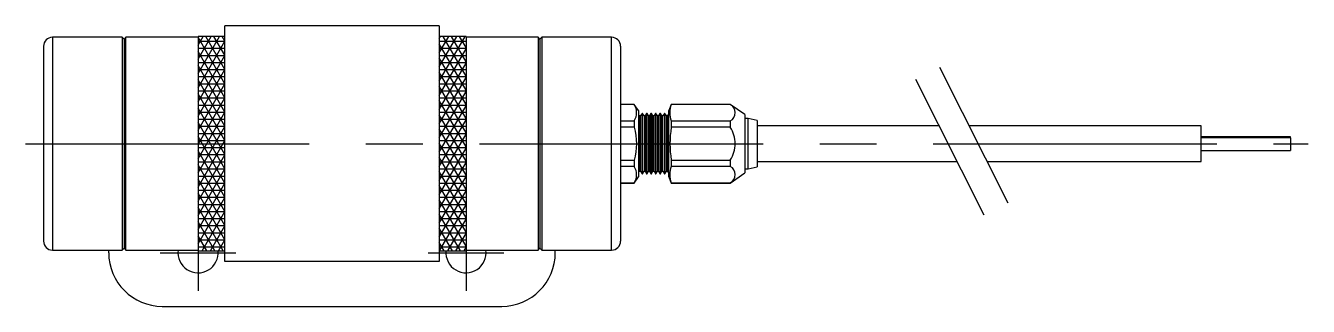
# Model space of a CAD drawing. Extents: x -48 to 188, y -81 to 75.
# Drawn here: x 44.5 to 188.1, y 43.3 to 74.7 of the extents above; entities that cross this region are included whole.
import ezdxf

# ---------------------------------------------------------------- set-up
doc = ezdxf.new("R2010")
doc.units = 0
doc.linetypes.add('CENTER', pattern=[50.8, 31.75, -6.35, 6.35, -6.35])
doc.layers.get('0').update_dxf_attribs({"linetype": 'CONTINUOUS'})
doc.layers.add('CENTER', color=1, linetype='CENTER')

msp = doc.modelspace()

# ---------------------------------------------------------------- linework, layer by layer
at = {"color": 7, "linetype": 'CONTINUOUS'}
for p, q in [((47.54, 73.35), (47.54, 49.55)), ((55.36, 73.35), (47.54, 73.35)), ((55.36, 73.35), (55.36, 49.55)), ((55.56, 73.15), (55.36, 73.35)), ((55.76, 73.35), (55.56, 73.15)), ((63.84, 73.35), (55.76, 73.35)), ((55.76, 49.55), (55.76, 73.35)), ((63.84, 73.45), (63.84, 49.45)), ((63.84, 69.3), (66.24, 73.45)), ((63.84, 72.47), (64.41, 73.45)), ((63.84, 70.89), (65.32, 73.45)), ((66.84, 73.45), (63.84, 73.45)), ((66.84, 68.16), (63.84, 73.36)), ((66.84, 69.75), (64.7, 73.45)), ((66.84, 71.34), (65.62, 73.45)), ((66.84, 72.92), (66.54, 73.45)), ((90.84, 74.65), (66.84, 74.65)), ((66.84, 48.25), (66.84, 74.65)), ((90.84, 74.65), (90.84, 48.25)), ((90.84, 68.44), (93.74, 73.45)), ((90.84, 70.03), (92.82, 73.45)), ((90.84, 71.61), (91.9, 73.45)), ((90.84, 73.2), (90.99, 73.45)), ((93.84, 73.45), (90.84, 73.45)), ((93.84, 69.02), (91.28, 73.45)), ((93.84, 70.61), (92.2, 73.45)), ((93.84, 72.2), (93.12, 73.45)), ((93.84, 73.45), (93.84, 49.45)), ((101.93, 73.35), (93.84, 73.35)), ((101.93, 73.35), (101.93, 49.55)), ((102.12, 73.15), (101.93, 73.35)), ((102.32, 73.35), (102.12, 73.15)), ((102.32, 73.35), (102.32, 49.55)), ((110.14, 73.35), (102.32, 73.35)), ((110.14, 49.55), (110.14, 73.35)), ((46.54, 72.35), (46.54, 50.55)), ((55.56, 73.15), (55.56, 49.75)), ((63.84, 72.92), (66.84, 72.92)), ((63.84, 67.71), (66.84, 72.91)), ((63.84, 72.12), (66.84, 72.12)), ((90.84, 72.92), (93.84, 72.92)), ((93.84, 67.43), (90.84, 72.63)), ((90.84, 72.12), (93.84, 72.12)), ((90.84, 66.85), (93.84, 72.05)), ((102.12, 73.15), (102.12, 49.75)), ((111.14, 72.35), (111.14, 50.55)), ((66.84, 66.57), (63.84, 71.77)), ((63.84, 71.33), (66.84, 71.33)), ((63.84, 66.12), (66.84, 71.32)), ((63.84, 70.53), (66.84, 70.53)), ((90.84, 71.33), (93.84, 71.33)), ((93.84, 65.85), (90.84, 71.04)), ((90.84, 70.53), (93.84, 70.53)), ((90.84, 65.26), (93.84, 70.46)), ((66.84, 64.99), (63.84, 70.18)), ((63.84, 69.74), (66.84, 69.74)), ((63.84, 64.54), (66.84, 69.73)), ((63.84, 68.95), (66.84, 68.95)), ((90.84, 69.74), (93.84, 69.74)), ((93.84, 64.26), (90.84, 69.46)), ((90.84, 68.95), (93.84, 68.95)), ((66.84, 63.4), (63.84, 68.6)), ((63.84, 68.15), (66.84, 68.15)), ((63.84, 62.95), (66.84, 68.14)), ((90.84, 63.68), (93.84, 68.87)), ((90.84, 68.15), (93.84, 68.15)), ((93.84, 62.67), (90.84, 67.87)), ((63.84, 67.36), (66.84, 67.36)), ((66.84, 61.81), (63.84, 67.01)), ((63.84, 66.57), (66.84, 66.57)), ((63.84, 61.36), (66.84, 66.56)), ((90.84, 67.36), (93.84, 67.36)), ((90.84, 62.09), (93.84, 67.29)), ((90.84, 66.57), (93.84, 66.57)), ((93.84, 61.08), (90.84, 66.28)), ((63.84, 65.77), (66.84, 65.77)), ((66.84, 60.22), (63.84, 65.42)), ((63.84, 64.98), (66.84, 64.98)), ((63.84, 59.77), (66.84, 64.97)), ((90.84, 65.77), (93.84, 65.77)), ((90.84, 60.5), (93.84, 65.7)), ((90.84, 64.98), (93.84, 64.98)), ((93.84, 59.5), (90.84, 64.69)), ((112.68, 65.85), (111.14, 65.85)), ((112.68, 65.83), (111.14, 65.83)), ((112.68, 65.83), (112.68, 65.85)), ((113.14, 65.15), (112.68, 65.85)), ((113.14, 65.15), (113.14, 61.45)), ((113.55, 64.82), (113.39, 64.55)), ((113.55, 64.82), (113.55, 61.45)), ((113.77, 64.55), (113.61, 64.82)), ((113.61, 61.45), (113.61, 64.82)), ((114.05, 64.82), (113.89, 64.55)), ((114.05, 64.82), (114.05, 61.45)), ((114.27, 64.55), (114.11, 64.82)), ((114.11, 61.45), (114.11, 64.82)), ((114.55, 64.82), (114.39, 64.55)), ((114.55, 64.82), (114.55, 61.45)), ((114.77, 64.55), (114.61, 64.82)), ((114.61, 61.45), (114.61, 64.82)), ((115.05, 64.82), (114.89, 64.55)), ((115.05, 64.82), (115.05, 61.45)), ((115.27, 64.55), (115.11, 64.82)), ((115.11, 61.45), (115.11, 64.82)), ((115.55, 64.82), (115.39, 64.55)), ((115.55, 64.82), (115.55, 61.45)), ((115.77, 64.55), (115.61, 64.82)), ((115.61, 61.45), (115.61, 64.82)), ((116.05, 64.82), (115.89, 64.55)), ((116.05, 64.82), (116.05, 61.45)), ((116.27, 64.55), (116.11, 64.82)), ((116.11, 61.45), (116.11, 64.82)), ((116.54, 64.81), (116.39, 64.55)), ((116.82, 65.85), (116.54, 65.15)), ((116.54, 61.45), (116.54, 65.15)), ((123.43, 65.85), (116.82, 65.85)), ((116.82, 65.85), (116.82, 65.83)), ((123.43, 65.83), (116.82, 65.83)), ((125.04, 64.7), (123.43, 65.85)), ((123.43, 65.85), (123.43, 65.83)), ((125.04, 64.7), (125.04, 61.45)), ((63.84, 64.18), (66.84, 64.18)), ((66.84, 58.64), (63.84, 63.83)), ((63.84, 63.39), (66.84, 63.39)), ((63.84, 58.19), (66.84, 63.38)), ((90.84, 64.18), (93.84, 64.18)), ((90.84, 58.91), (93.84, 64.11)), ((90.84, 63.39), (93.84, 63.39)), ((111.14, 64), (112.68, 64)), ((112.68, 63.29), (111.14, 63.29)), ((112.68, 64), (112.68, 63.29)), ((113.22, 64.47), (113.2, 64.44)), ((113.39, 64.55), (113.24, 64.55)), ((113.24, 64.55), (113.24, 61.45)), ((113.39, 64.55), (113.39, 61.45)), ((113.77, 64.55), (113.77, 61.45)), ((113.89, 64.55), (113.77, 64.55)), ((113.89, 64.55), (113.89, 61.45)), ((114.27, 64.55), (114.27, 61.45)), ((114.39, 64.55), (114.27, 64.55)), ((114.39, 64.55), (114.39, 61.45)), ((114.77, 61.45), (114.77, 64.55)), ((114.89, 64.55), (114.77, 64.55)), ((114.89, 61.45), (114.89, 64.55)), ((115.27, 61.45), (115.27, 64.55)), ((115.39, 64.55), (115.27, 64.55)), ((115.39, 61.45), (115.39, 64.55)), ((115.77, 61.45), (115.77, 64.55)), ((115.89, 64.55), (115.77, 64.55)), ((115.89, 61.45), (115.89, 64.55)), ((116.27, 61.45), (116.27, 64.55)), ((116.39, 64.55), (116.27, 64.55)), ((116.39, 61.45), (116.39, 64.55)), ((116.82, 64), (123.43, 64)), ((116.82, 64), (116.82, 63.29)), ((123.43, 63.29), (116.82, 63.29)), ((123.43, 64), (123.43, 63.29)), ((125.44, 64.25), (125.04, 64.25)), ((126.44, 64.05), (125.44, 64.25)), ((125.44, 61.45), (125.44, 64.25)), ((126.44, 64.05), (126.44, 61.45)), ((146.8, 63.45), (126.44, 63.45)), ((176.14, 63.45), (150.15, 63.45)), ((176.14, 61.32), (176.14, 63.45)), ((63.84, 62.6), (66.84, 62.6)), ((66.84, 57.05), (63.84, 62.25)), ((63.84, 61.8), (66.84, 61.8)), ((63.84, 56.6), (66.84, 61.79)), ((93.84, 57.91), (90.84, 63.11)), ((90.84, 62.6), (93.84, 62.6)), ((90.84, 57.33), (93.84, 62.52)), ((90.84, 61.8), (93.84, 61.8)), ((186.14, 62.2), (176.14, 62.2)), ((186.14, 62.1), (176.14, 62.1)), ((186.14, 62.1), (186.14, 62.2)), ((186.14, 62.1), (186.14, 61.35)), ((63.84, 61.01), (66.84, 61.01)), ((66.84, 55.46), (63.84, 60.66)), ((93.84, 56.32), (90.84, 61.52)), ((90.84, 61.01), (93.84, 61.01)), ((90.84, 55.74), (93.84, 60.94)), ((113.14, 61.45), (113.14, 57.75)), ((113.24, 61.45), (113.24, 58.36)), ((113.39, 61.45), (113.39, 58.36)), ((113.55, 61.45), (113.55, 58.09)), ((113.61, 58.09), (113.61, 61.45)), ((113.77, 61.45), (113.77, 58.36)), ((113.89, 61.45), (113.89, 58.36)), ((114.05, 61.45), (114.05, 58.09)), ((114.11, 58.09), (114.11, 61.45)), ((114.27, 61.45), (114.27, 58.36)), ((114.39, 61.45), (114.39, 58.36)), ((114.55, 61.45), (114.55, 58.09)), ((114.61, 58.09), (114.61, 61.45)), ((114.77, 58.36), (114.77, 61.45)), ((114.89, 58.36), (114.89, 61.45)), ((115.05, 61.45), (115.05, 58.09)), ((115.11, 58.09), (115.11, 61.45)), ((115.27, 58.36), (115.27, 61.45)), ((115.39, 58.36), (115.39, 61.45)), ((115.55, 61.45), (115.55, 58.09)), ((115.61, 58.09), (115.61, 61.45)), ((115.77, 58.36), (115.77, 61.45)), ((115.89, 58.36), (115.89, 61.45)), ((116.05, 61.45), (116.05, 58.09)), ((116.11, 58.09), (116.11, 61.45)), ((116.27, 58.36), (116.27, 61.45)), ((116.39, 58.36), (116.39, 61.45)), ((116.54, 57.75), (116.54, 61.45)), ((125.04, 61.45), (125.04, 58.2)), ((125.44, 58.65), (125.44, 61.45)), ((126.44, 61.45), (126.44, 58.85)), ((176.14, 59.45), (176.14, 61.32)), ((176.14, 60.7), (186.14, 60.7)), ((186.14, 61.35), (186.14, 60.7)), ((63.84, 60.22), (66.84, 60.22)), ((63.84, 55.01), (66.84, 60.21)), ((63.84, 59.42), (66.84, 59.42)), ((66.84, 53.87), (63.84, 59.07)), ((90.84, 60.22), (93.84, 60.22)), ((93.84, 54.73), (90.84, 59.93)), ((90.84, 59.42), (93.84, 59.42)), ((90.84, 54.15), (93.84, 59.35)), ((111.14, 59.62), (112.68, 59.62)), ((112.68, 58.9), (111.14, 58.9)), ((112.68, 59.62), (112.68, 58.9)), ((116.82, 59.62), (123.43, 59.62)), ((116.82, 59.62), (116.82, 58.9)), ((123.43, 58.9), (116.82, 58.9)), ((123.43, 59.62), (123.43, 58.9)), ((126.44, 59.45), (148.81, 59.45)), ((152.17, 59.45), (176.14, 59.45)), ((63.84, 58.63), (66.84, 58.63)), ((63.84, 53.42), (66.84, 58.62)), ((63.84, 57.83), (66.84, 57.83)), ((66.84, 52.29), (63.84, 57.48)), ((90.84, 58.63), (93.84, 58.63)), ((93.84, 53.15), (90.84, 58.34)), ((90.84, 57.83), (93.84, 57.83)), ((90.84, 52.56), (93.84, 57.76)), ((112.68, 57.05), (113.14, 57.75)), ((113.22, 58.43), (113.24, 58.36)), ((113.24, 58.36), (113.39, 58.36)), ((113.39, 58.36), (113.55, 58.09)), ((113.61, 58.09), (113.77, 58.36)), ((113.77, 58.36), (113.89, 58.36)), ((113.89, 58.36), (114.05, 58.09)), ((114.11, 58.09), (114.27, 58.36)), ((114.27, 58.36), (114.39, 58.36)), ((114.39, 58.36), (114.55, 58.09)), ((114.61, 58.09), (114.77, 58.36)), ((114.77, 58.36), (114.89, 58.36)), ((114.89, 58.36), (115.05, 58.09)), ((115.11, 58.09), (115.27, 58.36)), ((115.27, 58.36), (115.39, 58.36)), ((115.39, 58.36), (115.55, 58.09)), ((115.61, 58.09), (115.77, 58.36)), ((115.77, 58.36), (115.89, 58.36)), ((115.89, 58.36), (116.05, 58.09)), ((116.11, 58.09), (116.27, 58.36)), ((116.27, 58.36), (116.39, 58.36)), ((116.39, 58.36), (116.54, 58.09)), ((116.54, 57.75), (116.82, 57.05)), ((123.43, 57.05), (125.04, 58.2)), ((125.04, 58.65), (125.44, 58.65)), ((125.44, 58.65), (126.44, 58.85)), ((63.84, 57.04), (66.84, 57.04)), ((63.84, 51.84), (66.84, 57.03)), ((63.84, 56.25), (66.84, 56.25)), ((90.84, 57.04), (93.84, 57.04)), ((93.84, 51.56), (90.84, 56.76)), ((90.84, 56.25), (93.84, 56.25)), ((90.84, 50.98), (93.84, 56.17)), ((111.14, 57.07), (112.68, 57.07)), ((111.14, 57.05), (112.68, 57.05)), ((112.68, 57.07), (112.68, 57.05)), ((116.82, 57.07), (123.43, 57.07)), ((116.82, 57.07), (116.82, 57.05)), ((116.82, 57.05), (123.43, 57.05)), ((123.43, 57.07), (123.43, 57.05)), ((66.84, 50.7), (63.84, 55.9)), ((63.84, 55.45), (66.84, 55.45)), ((63.84, 50.25), (66.84, 55.44)), ((63.84, 54.66), (66.84, 54.66)), ((90.84, 55.45), (93.84, 55.45)), ((93.84, 49.97), (90.84, 55.17)), ((90.84, 54.66), (93.84, 54.66)), ((90.88, 49.45), (93.84, 54.59)), ((66.65, 49.45), (63.84, 54.31)), ((63.84, 53.87), (66.84, 53.87)), ((64.3, 49.45), (66.84, 53.86)), ((90.84, 53.87), (93.84, 53.87)), ((93.23, 49.45), (90.84, 53.58)), ((63.84, 53.07), (66.84, 53.07)), ((65.73, 49.45), (63.84, 52.72)), ((63.84, 52.28), (66.84, 52.28)), ((65.22, 49.45), (66.84, 52.27)), ((90.84, 53.07), (93.84, 53.07)), ((90.84, 52.28), (93.84, 52.28)), ((92.31, 49.45), (90.84, 51.99)), ((91.79, 49.45), (93.84, 53)), ((63.84, 51.48), (66.84, 51.48)), ((64.81, 49.45), (63.84, 51.13)), ((63.84, 50.69), (66.84, 50.69)), ((66.13, 49.45), (66.84, 50.68)), ((90.84, 51.48), (93.84, 51.48)), ((90.84, 50.69), (93.84, 50.69)), ((91.39, 49.45), (90.84, 50.41)), ((92.71, 49.45), (93.84, 51.41)), ((47.54, 49.55), (55.36, 49.55)), ((53.84, 49.25), (53.84, 49.55)), ((55.36, 49.55), (55.56, 49.75)), ((55.56, 49.75), (55.76, 49.55)), ((55.76, 49.55), (63.84, 49.55)), ((63.84, 49.9), (66.84, 49.9)), ((63.9, 49.45), (63.84, 49.55)), ((63.84, 49.45), (66.84, 49.45)), ((90.84, 49.9), (93.84, 49.9)), ((90.84, 49.45), (93.84, 49.45)), ((93.63, 49.45), (93.84, 49.82)), ((93.84, 49.55), (101.93, 49.55)), ((101.93, 49.55), (102.12, 49.75)), ((102.12, 49.75), (102.32, 49.55)), ((102.32, 49.55), (110.14, 49.55)), ((103.84, 49.25), (103.84, 49.55)), ((90.84, 48.25), (66.84, 48.25)), ((59.84, 43.25), (97.84, 43.25))]:
    msp.add_line(p, q, dxfattribs=at)
at = {"color": 3, "linetype": 'CONTINUOUS'}
for p, q in [((146.85, 70.01), (154.49, 54.84)), ((144.17, 68.66), (151.81, 53.49))]:
    msp.add_line(p, q, dxfattribs=at)
at = {"color": 7, "linetype": 'CONTINUOUS'}
for centre, radius, start, end in [((47.54, 72.35), 1, 90, 180), ((110.14, 72.35), 1, 0, 90), ((111.19, 64.92), 1.75, 328.5134, 31.4866), ((113.58, 64.8), 0.0361, 24.2657, 155.7343), ((114.08, 64.8), 0.0361, 24.2684, 155.7316), ((114.58, 64.8), 0.0361, 24.2726, 155.7274), ((115.08, 64.8), 0.0361, 24.2684, 155.7316), ((115.58, 64.8), 0.0361, 24.2657, 155.7343), ((116.08, 64.8), 0.0361, 24.2726, 155.7274), ((119.42, 64.92), 2.76, 160.5849, 199.4151), ((122.96, 64.92), 1.03, 297.154, 62.852), ((106.4, 61.45), 6.55, 343.7396, 16.2604), ((127.46, 61.45), 10.79, 170.2223, 189.7777), ((120.39, 61.35), 3.6, 1.598, 32.481), ((120.39, 61.55), 3.6, 327.519, 358.402), ((111.19, 57.99), 1.75, 328.5134, 31.4866), ((119.42, 57.99), 2.76, 160.5849, 199.4151), ((122.96, 57.99), 1.03, 297.148, 62.846), ((113.58, 58.11), 0.0361, 204.2676, 335.7324), ((114.08, 58.11), 0.0361, 204.2702, 335.7298), ((114.58, 58.11), 0.0361, 204.2745, 335.7255), ((115.08, 58.11), 0.0361, 204.2702, 335.7298), ((115.58, 58.11), 0.0361, 204.2676, 335.7324), ((116.08, 58.11), 0.0361, 204.2745, 335.7255), ((47.54, 50.55), 1, 180, 270), ((110.14, 50.55), 1, 270, 0), ((59.84, 49.25), 6, 180, 270), ((63.84, 49.25), 2.25, 172.3377, 5.0997), ((93.84, 49.25), 2.25, 174.9003, 7.6623), ((97.84, 49.25), 6, 270, 0)]:
    msp.add_arc(centre, radius, start, end, dxfattribs=at)
at = {"layer": 'CENTER', "color": 1, "linetype": 'CENTER'}
for p, q in [((44.54, 61.45), (188.14, 61.45)), ((63.84, 53.5), (63.84, 45)), ((93.84, 53.5), (93.84, 45)), ((59.59, 49.25), (68.09, 49.25)), ((89.59, 49.25), (98.09, 49.25))]:
    msp.add_line(p, q, dxfattribs=at)

doc.saveas('drawing.dxf')
